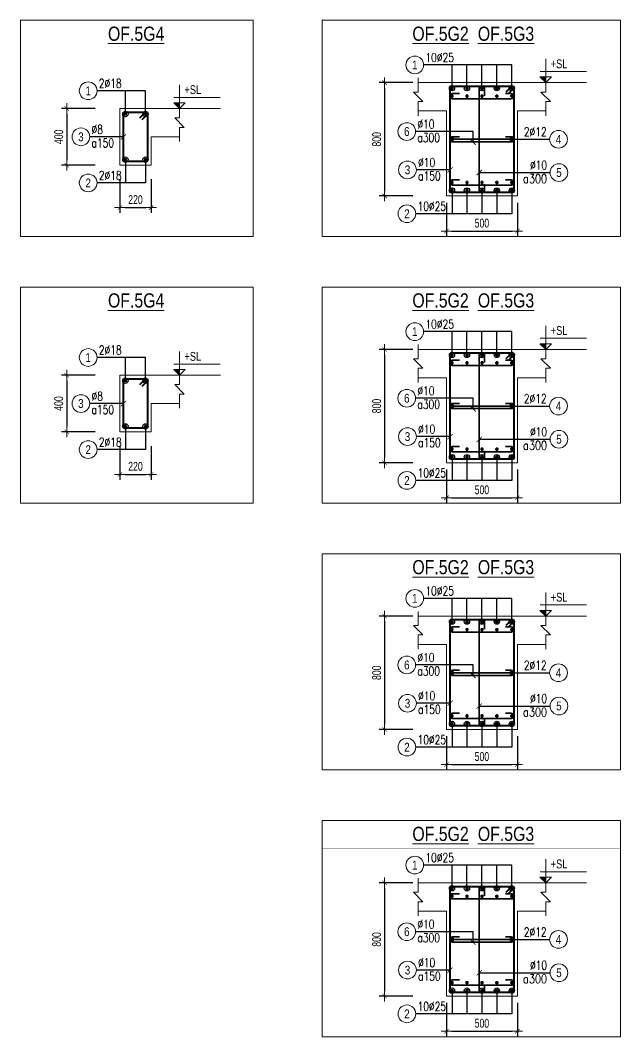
# Model space of a CAD drawing. Header units: millimetres. Extents: x 0 to 256521, y -18667 to 27271.
# Drawn here: x 233974 to 238209, y 6871 to 14045 of the extents above; entities that cross this region are included whole.
import ezdxf
from ezdxf.enums import TextEntityAlignment as Align

# ---------------------------------------------------------------- set-up
doc = ezdxf.new("R2010")
doc.units = ezdxf.units.MM
doc.layers.get('0').update_dxf_attribs({"lineweight": 20})
doc.layers.get('Defpoints').update_dxf_attribs({"color": 151, "lineweight": 9})
for name, color, linetype, lineweight in [('NDC_S_ANNO', 7, 'Continuous', 20), ('NDC_S_CONTINUOUS', 3, 'Continuous', 20), ('NDC_S_DIM', 1, 'Continuous', 15), ('NDC_S_REBAR', 4, 'Continuous', 35), ('NDC_S_STIRRUP', 4, 'Continuous', 40), ('NDC_S_TEXT SYMBOL', 7, 'Continuous', 20), ('NDC_S_THIN LINE', 8, 'Continuous', 9), ('NDC_S_VN TEXT', 7, 'Continuous', 20), ('NDC_Table', 3, 'Continuous', 20)]:
    doc.layers.add(name, color=color, linetype=linetype, lineweight=lineweight)
doc.styles.add('ARIAL', font='arial.ttf', dxfattribs={"width": 0.8})
doc.styles.add('NDC_ANNO', font='', dxfattribs={"width": 0.8})
doc.styles.add('NDC_DIM', font='', dxfattribs={"width": 0.75})
doc.styles.add('NDC_EN TXT', font='romans.shx', dxfattribs={"width": 0.8})
doc.styles.get('NDC_ANNO').set_extended_font_data('Dotum')
doc.styles.get('NDC_DIM').set_extended_font_data('Dotum')
doc.dimstyles.new('NDC_dim_25', dxfattribs={"dimscale": 25, "dimtxt": 2.5, "dimasz": 1.5, "dimexe": 1.5, "dimexo": 2.5, "dimgap": 1, "dimtad": 1, "dimdec": 0, "dimzin": 0, "dimdsep": 46, "dimtxsty": 'NDC_DIM', "dimblk": 'DIMMARK', "dimcen": 0.09, "dimdle": 1.2, "dimclrd": 1, "dimclre": 1, "dimclrt": 3, "dimadec": 0, "dimazin": 0, "dimtfac": 1, "dimtdec": 0, "dimtix": 1, "dimtofl": 0, "dimtmove": 0, "dimatfit": 3, "dimfxl": 8, "dimfxlon": 1, "dimtolj": 1, "dimtzin": 0, "dimarcsym": 0})

# ---------------------------------------------------------------- blocks, each defined once
blk = doc.blocks.new('kata_block_TD')
at = {"color": 6, "linetype": 'ByBlock', "lineweight": -2, "style": 'ARIAL', "width": 0.8}
blk.add_attdef('SECTDET2', text='', height=5, dxfattribs=at).set_placement((0, 7.97), align=Align.CENTER)
at = {"color": 0, "linetype": 'ByBlock', "lineweight": -2, "style": 'ARIAL', "width": 0.8}
blk.add_attdef('SECTDET1', text='', height=5, dxfattribs=at).set_placement((0, 1.47), align=Align.CENTER)
at = {"color": 3, "lineweight": 25, "style": 'ARIAL', "width": 0.8}
blk.add_attdef('SSCALE', text='', height=2.5, dxfattribs=at).set_placement((0, -4), align=Align.CENTER)
blk = doc.blocks.new('kata_block_CT')
at = {"layer": 'NDC_S_ANNO'}
blk.add_hatch(color=3, dxfattribs=at).paths.add_polyline_path([(0, 1.6), (-1.61, 1.6), (0, 0)])
at = {"layer": 'NDC_S_ANNO', "ltscale": 50}
h = blk.add_hatch(dxfattribs=at)
h.set_pattern_fill('ANSI31', color=256, scale=1.406, style=0)
h.paths.add_polyline_path([(0, 1.6), (0, 0), (1.61, 1.6)])
for p, q in [((-1.59, 3.14), (11.47, 3.14)), ((11.56, 0), (-1.64, 0))]:
    blk.add_line(p, q, dxfattribs=at)
for points in [[(0, 6.69), (0, 0)], [(0, 0), (-1.61, 1.6), (0, 1.6)], [(0, 0), (1.61, 1.6), (0, 1.6)]]:
    blk.add_lwpolyline(points, dxfattribs=at)
at = {"layer": 'NDC_S_ANNO', "color": 8, "ltscale": 50}
blk.add_lwpolyline([(0, 0), (-1.61, 1.6), (0, 1.6)], dxfattribs=at)
at = {"layer": 'NDC_S_TEXT SYMBOL', "color": 3, "style": 'NDC_ANNO', "width": 0.8}
blk.add_attdef('CT', (1.41, 4.07), '', height=2.5, dxfattribs=at)
blk = doc.blocks.new('DIMMARK')
at = {"layer": 'NDC_S_DIM', "color": 1}
blk.add_line((-1.5, 0), (1, 0), dxfattribs=at)
at = {"layer": 'NDC_S_DIM', "color": 2, "const_width": 0.1}
blk.add_lwpolyline([(-0.42, -0.42), (0.42, 0.42)], dxfattribs=at)
blk = doc.blocks.new('*D304')
at = {"layer": 'Defpoints', "color": 0, "transparency": 16777216}
for p in [(234676.1, 13022.8), (234896.1, 13022.8), (234896.1, 12722.8)]:
    blk.add_point(p, dxfattribs=at)
at = {"layer": 'NDC_S_DIM', "color": 1, "lineweight": -2, "transparency": 16777216}
for p, q in [((234676.1, 12922.8), (234676.1, 12685.3)), ((234896.1, 12922.8), (234896.1, 12685.3)), ((234713.6, 12722.8), (234858.6, 12722.8))]:
    blk.add_line(p, q, dxfattribs=at)
at = {"layer": 'NDC_S_DIM', "color": 1, "lineweight": -2, "transparency": 16777216, "xscale": 37.5, "yscale": 37.5, "zscale": 37.5, "rotation": 180}
blk.add_blockref('DIMMARK', (234676.1, 12722.8), dxfattribs=at)
at = {"layer": 'NDC_S_DIM', "color": 1, "lineweight": -2, "transparency": 16777216, "xscale": 37.5, "yscale": 37.5, "zscale": 37.5}
blk.add_blockref('DIMMARK', (234896.1, 12722.8), dxfattribs=at)
at = {"layer": 'NDC_S_DIM', "color": 3, "transparency": 16777216, "insert": (234786.1, 12779.1), "char_height": 62.5, "attachment_point": 5, "style": 'NDC_DIM'}
blk.add_mtext('\\A1;220', dxfattribs=at)
blk = doc.blocks.new('*D305')
at = {"layer": 'Defpoints', "color": 0, "transparency": 16777216}
for p in [(234676.1, 13422.8), (234301.1, 13022.8), (234676.1, 13022.8)]:
    blk.add_point(p, dxfattribs=at)
at = {"layer": 'NDC_S_DIM', "color": 1, "lineweight": -2, "transparency": 16777216}
for p, q in [((234501.1, 13422.8), (234263.6, 13422.8)), ((234301.1, 13385.3), (234301.1, 13060.3)), ((234501.1, 13022.8), (234263.6, 13022.8))]:
    blk.add_line(p, q, dxfattribs=at)
at = {"layer": 'NDC_S_DIM', "color": 1, "lineweight": -2, "transparency": 16777216, "xscale": 37.5, "yscale": 37.5, "zscale": 37.5}
for p, rotation in [((234301.1, 13422.8), 90), ((234301.1, 13022.8), 270)]:
    blk.add_blockref('DIMMARK', p, dxfattribs=dict(at, rotation=rotation))
at = {"layer": 'NDC_S_DIM', "color": 3, "transparency": 16777216, "insert": (234244.8, 13222.8), "char_height": 62.5, "attachment_point": 5, "rotation": 90, "style": 'NDC_DIM'}
blk.add_mtext('\\A1;400', dxfattribs=at)
blk = doc.blocks.new('kata_block_THEP')
at = {"layer": 'NDC_S_REBAR', "color": 0}
for p, q in [((-0.5, 0), (0.5, 0)), ((-0.35, 0.35), (0.35, -0.35)), ((0.35, 0.35), (-0.35, -0.35)), ((0, 0.5), (0, -0.5))]:
    blk.add_line(p, q, dxfattribs=at)
at = {"layer": 'NDC_S_REBAR', "color": 0, "const_width": 0.0833}
blk.add_lwpolyline([(-0.5, 0, 1), (0.5, 0, 1), (-0.5, 0, 1)], format="xyb", dxfattribs=at)
blk = doc.blocks.new('*U212')
blk.add_circle((-2.5, 0), 2.5)
at = {"layer": 'NDC_S_VN TEXT', "color": 3, "style": 'NDC_EN TXT', "width": 0.75}
blk.add_attdef('DK1', (0.5, 0.85), '', height=2.5, dxfattribs=at)
at = {"layer": 'NDC_S_VN TEXT', "color": 7, "style": 'ARIAL', "width": 0.8}
blk.add_attdef('SH2', text='', height=2.5, dxfattribs=at).set_placement((-2.5, 0), align=Align.MIDDLE)
blk = doc.blocks.new('*U213')
blk.add_circle((-2.5, 0), 2.5)
at = {"layer": 'NDC_S_VN TEXT', "color": 3, "style": 'NDC_EN TXT', "width": 0.75}
for tag, p in [('DK1', (0.5, 0.85)), ('KC1', (0.5, -2.97))]:
    blk.add_attdef(tag, p, '', height=2.5, dxfattribs=at)
at = {"layer": 'NDC_S_VN TEXT', "color": 7, "style": 'ARIAL', "width": 0.8}
blk.add_attdef('SH2', text='', height=2.5, dxfattribs=at).set_placement((-2.5, 0), align=Align.MIDDLE)
blk = doc.blocks.new('*D308')
at = {"layer": 'Defpoints', "color": 0, "transparency": 16777216}
for p in [(236980.3, 12857), (237480.3, 12857), (237480.3, 12557)]:
    blk.add_point(p, dxfattribs=at)
at = {"layer": 'NDC_S_DIM', "color": 1, "lineweight": -2, "transparency": 16777216}
for p, q in [((236980.3, 12757), (236980.3, 12519.5)), ((237480.3, 12757), (237480.3, 12519.5)), ((237017.8, 12557), (237442.8, 12557))]:
    blk.add_line(p, q, dxfattribs=at)
at = {"layer": 'NDC_S_DIM', "color": 1, "lineweight": -2, "transparency": 16777216, "xscale": 37.5, "yscale": 37.5, "zscale": 37.5, "rotation": 180}
blk.add_blockref('DIMMARK', (236980.3, 12557), dxfattribs=at)
at = {"layer": 'NDC_S_DIM', "color": 1, "lineweight": -2, "transparency": 16777216, "xscale": 37.5, "yscale": 37.5, "zscale": 37.5}
blk.add_blockref('DIMMARK', (237480.3, 12557), dxfattribs=at)
at = {"layer": 'NDC_S_DIM', "color": 3, "transparency": 16777216, "insert": (237230.3, 12613.3), "char_height": 62.5, "attachment_point": 5, "style": 'NDC_DIM'}
blk.add_mtext('\\A1;500', dxfattribs=at)
blk = doc.blocks.new('*D309')
at = {"layer": 'Defpoints', "color": 0, "transparency": 16777216}
for p in [(237050, 13605.2), (236544, 12805.2), (237050, 12805.2)]:
    blk.add_point(p, dxfattribs=at)
at = {"layer": 'NDC_S_DIM', "color": 1, "lineweight": -2, "transparency": 16777216}
for p, q in [((236744, 13605.2), (236506.5, 13605.2)), ((236544, 13567.7), (236544, 12842.7)), ((236744, 12805.2), (236506.5, 12805.2))]:
    blk.add_line(p, q, dxfattribs=at)
at = {"layer": 'NDC_S_DIM', "color": 1, "lineweight": -2, "transparency": 16777216, "xscale": 37.5, "yscale": 37.5, "zscale": 37.5}
for p, rotation in [((236544, 13605.2), 90), ((236544, 12805.2), 270)]:
    blk.add_blockref('DIMMARK', p, dxfattribs=dict(at, rotation=rotation))
at = {"layer": 'NDC_S_DIM', "color": 3, "transparency": 16777216, "insert": (236487.7, 13205.2), "char_height": 62.5, "attachment_point": 5, "rotation": 90, "style": 'NDC_DIM'}
blk.add_mtext('\\A1;800', dxfattribs=at)
blk = doc.blocks.new('*U209')
blk.add_circle((2.5, 0), 2.5)
at = {"layer": 'NDC_S_VN TEXT', "color": 3, "style": 'NDC_EN TXT', "width": 0.75}
blk.add_attdef('DK2', text='', height=2.5, dxfattribs=at).set_placement((-0.85, 0.85), align=Align.RIGHT)
at = {"layer": 'NDC_S_VN TEXT', "color": 7, "style": 'ARIAL', "width": 0.8}
blk.add_attdef('SH3', text='', height=2.5, dxfattribs=at).set_placement((2.5, 0), align=Align.MIDDLE)
blk = doc.blocks.new('*U307')
blk.add_circle((2.5, 0), 2.5)
at = {"layer": 'NDC_S_VN TEXT', "color": 3, "style": 'NDC_EN TXT'}
for tag, width, p in [('DK2', 0.75, (-0.85, 0.85)), ('KC2', 0.8, (-0.85, -2.97))]:
    blk.add_attdef(tag, text='', height=2.5, dxfattribs=dict(at, width=width)).set_placement(p, align=Align.RIGHT)
at = {"layer": 'NDC_S_VN TEXT', "color": 7, "style": 'ARIAL', "width": 0.8}
blk.add_attdef('SH3', text='', height=2.5, dxfattribs=at).set_placement((2.5, 0), align=Align.MIDDLE)
blk = doc.blocks.new('*D310')
at = {"layer": 'Defpoints', "color": 0, "transparency": 16777216}
for p in [(234676.1, 11140), (234896.1, 11140), (234896.1, 10840)]:
    blk.add_point(p, dxfattribs=at)
at = {"layer": 'NDC_S_DIM', "color": 1, "lineweight": -2, "transparency": 16777216}
for p, q in [((234676.1, 11040), (234676.1, 10802.5)), ((234896.1, 11040), (234896.1, 10802.5)), ((234713.6, 10840), (234858.6, 10840))]:
    blk.add_line(p, q, dxfattribs=at)
at = {"layer": 'NDC_S_DIM', "color": 1, "lineweight": -2, "transparency": 16777216, "xscale": 37.5, "yscale": 37.5, "zscale": 37.5, "rotation": 180}
blk.add_blockref('DIMMARK', (234676.1, 10840), dxfattribs=at)
at = {"layer": 'NDC_S_DIM', "color": 1, "lineweight": -2, "transparency": 16777216, "xscale": 37.5, "yscale": 37.5, "zscale": 37.5}
blk.add_blockref('DIMMARK', (234896.1, 10840), dxfattribs=at)
at = {"layer": 'NDC_S_DIM', "color": 3, "transparency": 16777216, "insert": (234786.1, 10896.3), "char_height": 62.5, "attachment_point": 5, "style": 'NDC_DIM'}
blk.add_mtext('\\A1;220', dxfattribs=at)
blk = doc.blocks.new('*D311')
at = {"layer": 'Defpoints', "color": 0, "transparency": 16777216}
for p in [(234676.1, 11540), (234301.1, 11140), (234676.1, 11140)]:
    blk.add_point(p, dxfattribs=at)
at = {"layer": 'NDC_S_DIM', "color": 1, "lineweight": -2, "transparency": 16777216}
for p, q in [((234501.1, 11540), (234263.6, 11540)), ((234301.1, 11502.5), (234301.1, 11177.5)), ((234501.1, 11140), (234263.6, 11140))]:
    blk.add_line(p, q, dxfattribs=at)
at = {"layer": 'NDC_S_DIM', "color": 1, "lineweight": -2, "transparency": 16777216, "xscale": 37.5, "yscale": 37.5, "zscale": 37.5}
for p, rotation in [((234301.1, 11540), 90), ((234301.1, 11140), 270)]:
    blk.add_blockref('DIMMARK', p, dxfattribs=dict(at, rotation=rotation))
at = {"layer": 'NDC_S_DIM', "color": 3, "transparency": 16777216, "insert": (234244.8, 11340), "char_height": 62.5, "attachment_point": 5, "rotation": 90, "style": 'NDC_DIM'}
blk.add_mtext('\\A1;400', dxfattribs=at)
blk = doc.blocks.new('*D312')
at = {"layer": 'Defpoints', "color": 0, "transparency": 16777216}
for p in [(236980.3, 10974.2), (237480.3, 10974.2), (237480.3, 10674.2)]:
    blk.add_point(p, dxfattribs=at)
at = {"layer": 'NDC_S_DIM', "color": 1, "lineweight": -2, "transparency": 16777216}
for p, q in [((236980.3, 10874.2), (236980.3, 10636.7)), ((237480.3, 10874.2), (237480.3, 10636.7)), ((237017.8, 10674.2), (237442.8, 10674.2))]:
    blk.add_line(p, q, dxfattribs=at)
at = {"layer": 'NDC_S_DIM', "color": 1, "lineweight": -2, "transparency": 16777216, "xscale": 37.5, "yscale": 37.5, "zscale": 37.5, "rotation": 180}
blk.add_blockref('DIMMARK', (236980.3, 10674.2), dxfattribs=at)
at = {"layer": 'NDC_S_DIM', "color": 1, "lineweight": -2, "transparency": 16777216, "xscale": 37.5, "yscale": 37.5, "zscale": 37.5}
blk.add_blockref('DIMMARK', (237480.3, 10674.2), dxfattribs=at)
at = {"layer": 'NDC_S_DIM', "color": 3, "transparency": 16777216, "insert": (237230.3, 10730.5), "char_height": 62.5, "attachment_point": 5, "style": 'NDC_DIM'}
blk.add_mtext('\\A1;500', dxfattribs=at)
blk = doc.blocks.new('*D313')
at = {"layer": 'Defpoints', "color": 0, "transparency": 16777216}
for p in [(237050, 11722.4), (236544, 10922.4), (237050, 10922.4)]:
    blk.add_point(p, dxfattribs=at)
at = {"layer": 'NDC_S_DIM', "color": 1, "lineweight": -2, "transparency": 16777216}
for p, q in [((236744, 11722.4), (236506.5, 11722.4)), ((236544, 11684.9), (236544, 10959.9)), ((236744, 10922.4), (236506.5, 10922.4))]:
    blk.add_line(p, q, dxfattribs=at)
at = {"layer": 'NDC_S_DIM', "color": 1, "lineweight": -2, "transparency": 16777216, "xscale": 37.5, "yscale": 37.5, "zscale": 37.5}
for p, rotation in [((236544, 11722.4), 90), ((236544, 10922.4), 270)]:
    blk.add_blockref('DIMMARK', p, dxfattribs=dict(at, rotation=rotation))
at = {"layer": 'NDC_S_DIM', "color": 3, "transparency": 16777216, "insert": (236487.7, 11322.4), "char_height": 62.5, "attachment_point": 5, "rotation": 90, "style": 'NDC_DIM'}
blk.add_mtext('\\A1;800', dxfattribs=at)
blk = doc.blocks.new('*D314')
at = {"layer": 'Defpoints', "color": 0, "transparency": 16777216}
for p in [(236980.3, 9091.4), (237480.3, 9091.4), (237480.3, 8791.4)]:
    blk.add_point(p, dxfattribs=at)
at = {"layer": 'NDC_S_DIM', "color": 1, "lineweight": -2, "transparency": 16777216}
for p, q in [((236980.3, 8991.4), (236980.3, 8753.9)), ((237480.3, 8991.4), (237480.3, 8753.9)), ((237017.8, 8791.4), (237442.8, 8791.4))]:
    blk.add_line(p, q, dxfattribs=at)
at = {"layer": 'NDC_S_DIM', "color": 1, "lineweight": -2, "transparency": 16777216, "xscale": 37.5, "yscale": 37.5, "zscale": 37.5, "rotation": 180}
blk.add_blockref('DIMMARK', (236980.3, 8791.4), dxfattribs=at)
at = {"layer": 'NDC_S_DIM', "color": 1, "lineweight": -2, "transparency": 16777216, "xscale": 37.5, "yscale": 37.5, "zscale": 37.5}
blk.add_blockref('DIMMARK', (237480.3, 8791.4), dxfattribs=at)
at = {"layer": 'NDC_S_DIM', "color": 3, "transparency": 16777216, "insert": (237230.3, 8847.7), "char_height": 62.5, "attachment_point": 5, "style": 'NDC_DIM'}
blk.add_mtext('\\A1;500', dxfattribs=at)
blk = doc.blocks.new('*D315')
at = {"layer": 'Defpoints', "color": 0, "transparency": 16777216}
for p in [(237050, 9839.6), (236544, 9039.6), (237050, 9039.6)]:
    blk.add_point(p, dxfattribs=at)
at = {"layer": 'NDC_S_DIM', "color": 1, "lineweight": -2, "transparency": 16777216}
for p, q in [((236744, 9839.6), (236506.5, 9839.6)), ((236544, 9802.1), (236544, 9077.1)), ((236744, 9039.6), (236506.5, 9039.6))]:
    blk.add_line(p, q, dxfattribs=at)
at = {"layer": 'NDC_S_DIM', "color": 1, "lineweight": -2, "transparency": 16777216, "xscale": 37.5, "yscale": 37.5, "zscale": 37.5}
for p, rotation in [((236544, 9839.6), 90), ((236544, 9039.6), 270)]:
    blk.add_blockref('DIMMARK', p, dxfattribs=dict(at, rotation=rotation))
at = {"layer": 'NDC_S_DIM', "color": 3, "transparency": 16777216, "insert": (236487.7, 9439.6), "char_height": 62.5, "attachment_point": 5, "rotation": 90, "style": 'NDC_DIM'}
blk.add_mtext('\\A1;800', dxfattribs=at)
blk = doc.blocks.new('*D316')
at = {"layer": 'Defpoints', "color": 0, "transparency": 16777216}
for p in [(236980.3, 7208.6), (237480.3, 7208.6), (237480.3, 6908.6)]:
    blk.add_point(p, dxfattribs=at)
at = {"layer": 'NDC_S_DIM', "color": 1, "lineweight": -2, "transparency": 16777216}
for p, q in [((236980.3, 7108.6), (236980.3, 6871.1)), ((237480.3, 7108.6), (237480.3, 6871.1)), ((237017.8, 6908.6), (237442.8, 6908.6))]:
    blk.add_line(p, q, dxfattribs=at)
at = {"layer": 'NDC_S_DIM', "color": 1, "lineweight": -2, "transparency": 16777216, "xscale": 37.5, "yscale": 37.5, "zscale": 37.5, "rotation": 180}
blk.add_blockref('DIMMARK', (236980.3, 6908.6), dxfattribs=at)
at = {"layer": 'NDC_S_DIM', "color": 1, "lineweight": -2, "transparency": 16777216, "xscale": 37.5, "yscale": 37.5, "zscale": 37.5}
blk.add_blockref('DIMMARK', (237480.3, 6908.6), dxfattribs=at)
at = {"layer": 'NDC_S_DIM', "color": 3, "transparency": 16777216, "insert": (237230.3, 6964.9), "char_height": 62.5, "attachment_point": 5, "style": 'NDC_DIM'}
blk.add_mtext('\\A1;500', dxfattribs=at)
blk = doc.blocks.new('*D317')
at = {"layer": 'Defpoints', "color": 0, "transparency": 16777216}
for p in [(237050, 7956.8), (236544, 7156.8), (237050, 7156.8)]:
    blk.add_point(p, dxfattribs=at)
at = {"layer": 'NDC_S_DIM', "color": 1, "lineweight": -2, "transparency": 16777216}
for p, q in [((236744, 7956.8), (236506.5, 7956.8)), ((236544, 7919.3), (236544, 7194.3)), ((236744, 7156.8), (236506.5, 7156.8))]:
    blk.add_line(p, q, dxfattribs=at)
at = {"layer": 'NDC_S_DIM', "color": 1, "lineweight": -2, "transparency": 16777216, "xscale": 37.5, "yscale": 37.5, "zscale": 37.5}
for p, rotation in [((236544, 7956.8), 90), ((236544, 7156.8), 270)]:
    blk.add_blockref('DIMMARK', p, dxfattribs=dict(at, rotation=rotation))
at = {"layer": 'NDC_S_DIM', "color": 3, "transparency": 16777216, "insert": (236487.7, 7556.8), "char_height": 62.5, "attachment_point": 5, "rotation": 90, "style": 'NDC_DIM'}
blk.add_mtext('\\A1;800', dxfattribs=at)

msp = doc.modelspace()

# ---------------------------------------------------------------- linework, layer by layer
at = {"layer": 'NDC_S_CONTINUOUS'}
for points in [[(236780.3, 13605.2), (236980.3, 13605.2), (236980.3, 13605.2), (237480.3, 13605.2), (237480.3, 13605.2), (237680.3, 13605.2)], [(234676.1, 13022.8), (234676.1, 13022.8), (234676.1, 13422.8), (234896.1, 13422.8), (234896.1, 13422.8), (235096.1, 13422.8)], [(236780.3, 13405.2), (236980.3, 13405.2), (236980.3, 12805.2), (237480.3, 12805.2), (237480.3, 13405.2), (237680.3, 13405.2)], [(234676.1, 13022.8), (234676.1, 13022.8), (234676.1, 13022.8), (234896.1, 13022.8), (234896.1, 13222.8), (235096.1, 13222.8)], [(236780.3, 11722.4), (236980.3, 11722.4), (236980.3, 11722.4), (237480.3, 11722.4), (237480.3, 11722.4), (237680.3, 11722.4)], [(234676.1, 11140), (234676.1, 11140), (234676.1, 11540), (234896.1, 11540), (234896.1, 11540), (235096.1, 11540)], [(236780.3, 11522.4), (236980.3, 11522.4), (236980.3, 10922.4), (237480.3, 10922.4), (237480.3, 11522.4), (237680.3, 11522.4)], [(234676.1, 11140), (234676.1, 11140), (234676.1, 11140), (234896.1, 11140), (234896.1, 11340), (235096.1, 11340)], [(236780.3, 9839.6), (236980.3, 9839.6), (236980.3, 9839.6), (237480.3, 9839.6), (237480.3, 9839.6), (237680.3, 9839.6)], [(236780.3, 9639.6), (236980.3, 9639.6), (236980.3, 9039.6), (237480.3, 9039.6), (237480.3, 9639.6), (237680.3, 9639.6)], [(236780.3, 7956.8), (236980.3, 7956.8), (236980.3, 7956.8), (237480.3, 7956.8), (237480.3, 7956.8), (237680.3, 7956.8)], [(236780.3, 7756.8), (236980.3, 7756.8), (236980.3, 7156.8), (237480.3, 7156.8), (237480.3, 7756.8), (237680.3, 7756.8)]]:
    msp.add_lwpolyline(points, dxfattribs=at)
at = {"layer": 'NDC_S_REBAR'}
for points in [[(237248.7, 13512.9), (237248.7, 13561.8, 1), (237211.8, 13561.8), (237211.8, 12848.6, 1), (237248.7, 12848.6), (237248.7, 12887.9, -0.414214)], [(237072.6, 13528.6), (237023.7, 13528.6, 1), (237023.7, 13491.7), (237436.8, 13491.7, 1), (237436.8, 13528.6), (237397.6, 13528.6, -0.414214)], [(237072.6, 13223.6), (237023.7, 13223.6, 1), (237023.7, 13186.8), (237436.8, 13186.8, 1), (237436.8, 13223.6), (237397.6, 13223.6, -0.414214)], [(237072.6, 12919.1), (237023.7, 12919.1, 1), (237023.7, 12882.3), (237436.8, 12882.3, 1), (237436.8, 12919.1), (237397.6, 12919.1, -0.414214)], [(237248.7, 11630), (237248.7, 11679, 1), (237211.8, 11679), (237211.8, 10965.8, 1), (237248.7, 10965.8), (237248.7, 11005.1, -0.414214)], [(237072.6, 11645.8), (237023.7, 11645.8, 1), (237023.7, 11608.9), (237436.8, 11608.9, 1), (237436.8, 11645.8), (237397.6, 11645.8, -0.414214)], [(237072.6, 11340.8), (237023.7, 11340.8, 1), (237023.7, 11304), (237436.8, 11304, 1), (237436.8, 11340.8), (237397.6, 11340.8, -0.414214)], [(237072.6, 11036.3), (237023.7, 11036.3, 1), (237023.7, 10999.5), (237436.8, 10999.5, 1), (237436.8, 11036.3), (237397.6, 11036.3, -0.414214)], [(237072.6, 9762.9), (237023.7, 9762.9, 1), (237023.7, 9726.1), (237436.8, 9726.1, 1), (237436.8, 9762.9), (237397.6, 9762.9, -0.414214)], [(237248.7, 9747.2), (237248.7, 9796.1, 1), (237211.8, 9796.1), (237211.8, 9083, 1), (237248.7, 9083), (237248.7, 9122.3, -0.414214)], [(237072.6, 9458), (237023.7, 9458, 1), (237023.7, 9421.1), (237436.8, 9421.1, 1), (237436.8, 9458), (237397.6, 9458, -0.414214)], [(237072.6, 9153.5), (237023.7, 9153.5, 1), (237023.7, 9116.6), (237436.8, 9116.6, 1), (237436.8, 9153.5), (237397.6, 9153.5, -0.414214)], [(237248.7, 7864.4), (237248.7, 7913.3, 1), (237211.8, 7913.3), (237211.8, 7200.2, 1), (237248.7, 7200.2), (237248.7, 7239.4, -0.414214)], [(237072.6, 7880.1), (237023.7, 7880.1, 1), (237023.7, 7843.3), (237436.8, 7843.3, 1), (237436.8, 7880.1), (237397.6, 7880.1, -0.414214)], [(237072.6, 7575.2), (237023.7, 7575.2, 1), (237023.7, 7538.3), (237436.8, 7538.3, 1), (237436.8, 7575.2), (237397.6, 7575.2, -0.414214)], [(237072.6, 7270.7), (237023.7, 7270.7, 1), (237023.7, 7233.8), (237436.8, 7233.8, 1), (237436.8, 7270.7), (237397.6, 7270.7, -0.414214)]]:
    msp.add_lwpolyline(points, format="xyb", dxfattribs=at)
at = {"layer": 'NDC_S_STIRRUP'}
for points in [[(237401.3, 13540.2), (237441.3, 13580.2, -0.414214), (237455.3, 13566.2), (237455.3, 12844.2, -0.414214), (237441.3, 12830.2), (237019.3, 12830.2, -0.414214), (237005.3, 12844.2), (237005.3, 13566.2, -0.414214), (237019.3, 13580.2), (237441.3, 13580.2, -0.414214), (237455.3, 13566.2), (237415.3, 13526.2)], [(234817.1, 13357.8), (234857.1, 13397.8, -0.414214), (234871.1, 13383.8), (234871.1, 13061.8, -0.414214), (234857.1, 13047.8), (234715.1, 13047.8, -0.414214), (234701.1, 13061.8), (234701.1, 13383.8, -0.414214), (234715.1, 13397.8), (234857.1, 13397.8, -0.414214), (234871.1, 13383.8), (234831.1, 13343.8)], [(237401.3, 11657.4), (237441.3, 11697.4, -0.414214), (237455.3, 11683.4), (237455.3, 10961.4, -0.414214), (237441.3, 10947.4), (237019.3, 10947.4, -0.414214), (237005.3, 10961.4), (237005.3, 11683.4, -0.414214), (237019.3, 11697.4), (237441.3, 11697.4, -0.414214), (237455.3, 11683.4), (237415.3, 11643.4)], [(234817.1, 11475), (234857.1, 11515, -0.414214), (234871.1, 11501), (234871.1, 11179, -0.414214), (234857.1, 11165), (234715.1, 11165, -0.414214), (234701.1, 11179), (234701.1, 11501, -0.414214), (234715.1, 11515), (234857.1, 11515, -0.414214), (234871.1, 11501), (234831.1, 11461)], [(237401.3, 9774.6), (237441.3, 9814.6, -0.414214), (237455.3, 9800.6), (237455.3, 9078.6, -0.414214), (237441.3, 9064.6), (237019.3, 9064.6, -0.414214), (237005.3, 9078.6), (237005.3, 9800.6, -0.414214), (237019.3, 9814.6), (237441.3, 9814.6, -0.414214), (237455.3, 9800.6), (237415.3, 9760.6)], [(237401.3, 7891.8), (237441.3, 7931.8, -0.414214), (237455.3, 7917.8), (237455.3, 7195.8, -0.414214), (237441.3, 7181.8), (237019.3, 7181.8, -0.414214), (237005.3, 7195.8), (237005.3, 7917.8, -0.414214), (237019.3, 7931.8), (237441.3, 7931.8, -0.414214), (237455.3, 7917.8), (237415.3, 7877.8)]]:
    msp.add_lwpolyline(points, format="xyb", dxfattribs=at)
at = {"layer": 'NDC_S_THIN LINE'}
for points in [[(236780.3, 13371.9), (236780.3, 13471.9), (236813.6, 13471.9), (236746.9, 13538.5), (236780.3, 13538.5), (236780.3, 13638.5)], [(237680.3, 13371.9), (237680.3, 13471.9), (237713.6, 13471.9), (237646.9, 13538.5), (237680.3, 13538.5), (237680.3, 13638.5)], [(235096.1, 13189.5), (235096.1, 13289.5), (235129.4, 13289.5), (235062.8, 13356.1), (235096.1, 13356.1), (235096.1, 13456.1)], [(236780.3, 11489.1), (236780.3, 11589.1), (236813.6, 11589.1), (236746.9, 11655.7), (236780.3, 11655.7), (236780.3, 11755.7)], [(237680.3, 11489.1), (237680.3, 11589.1), (237713.6, 11589.1), (237646.9, 11655.7), (237680.3, 11655.7), (237680.3, 11755.7)], [(235096.1, 11306.6), (235096.1, 11406.6), (235129.4, 11406.6), (235062.8, 11473.3), (235096.1, 11473.3), (235096.1, 11573.3)], [(236780.3, 9606.2), (236780.3, 9706.2), (236813.6, 9706.2), (236746.9, 9772.9), (236780.3, 9772.9), (236780.3, 9872.9)], [(237680.3, 9606.2), (237680.3, 9706.2), (237713.6, 9706.2), (237646.9, 9772.9), (237680.3, 9772.9), (237680.3, 9872.9)], [(236780.3, 7723.4), (236780.3, 7823.4), (236813.6, 7823.4), (236746.9, 7890.1), (236780.3, 7890.1), (236780.3, 7990.1)], [(237680.3, 7723.4), (237680.3, 7823.4), (237713.6, 7823.4), (237646.9, 7890.1), (237680.3, 7890.1), (237680.3, 7990.1)]]:
    msp.add_lwpolyline(points, dxfattribs=at)
at = {"layer": 'NDC_Table'}
for points in [[(233974.2, 14045.2), (235616.2, 14045.2), (235616.2, 12519.1), (233974.2, 12519.1)], [(236102.5, 14045.2), (238208.9, 14045.2), (238208.9, 12519.1), (236102.5, 12519.1)], [(233974.2, 12162.4), (235616.2, 12162.4), (235616.2, 10636.2), (233974.2, 10636.2)], [(236102.5, 12162.4), (238208.9, 12162.4), (238208.9, 10636.2), (236102.5, 10636.2)], [(236102.5, 10279.6), (238208.9, 10279.6), (238208.9, 8753.4), (236102.5, 8753.4)], [(236102.5, 8396.7), (238208.9, 8396.7), (238208.9, 6870.6), (236102.5, 6870.6)]]:
    msp.add_lwpolyline(points, close=True, dxfattribs=at)
at = {"layer": 'NDC_Table', "const_width": 0.5}
for points in [[(233974.2, 13845.2), (235616.2, 13845.2)], [(236102.5, 13845.2), (238208.9, 13845.2)], [(233974.2, 11962.4), (235616.2, 11962.4)], [(236102.5, 11962.4), (238208.9, 11962.4)], [(236102.5, 10079.6), (238208.9, 10079.6)], [(236102.5, 8196.7), (238208.9, 8196.7)]]:
    msp.add_lwpolyline(points, dxfattribs=at)

# ---------------------------------------------------------------- block references
at = {"layer": 'NDC_S_REBAR'}
for p, xscale, yscale, zscale in [((237019.3, 13566.2), 22, 22, 22), ((237441.3, 13566.2), 22, 22, 22), ((237019.3, 13510.2), 22, 22, 22), ((237441.3, 13510.2), 22, 22, 22), ((234857.1, 13383.8), 20, 20, 20), ((237019.3, 13205.2), 22, 22, 22), ((237441.3, 13205.2), 22, 22, 22), ((234857.1, 13061.8), 20, 20, 20), ((237019.3, 12900.7), 22, 22, 22), ((237019.3, 12844.2), 22, 22, 22), ((237124.8, 12900.7), 22, 22, 22), ((237124.8, 12844.2), 22, 22, 22), ((237230.3, 12900.7), 22, 22, 22), ((237230.3, 12844.2), 22, 22, 22), ((237335.8, 12900.7), 22, 22, 22), ((237335.8, 12844.2), 22, 22, 22), ((237441.3, 12900.7), 22, 22, 22), ((237441.3, 12844.2), 22, 22, 22), ((237019.3, 11683.4), 22, 22, 22), ((237441.3, 11683.4), 22, 22, 22), ((237019.3, 11627.3), 22, 22, 22), ((237441.3, 11627.3), 22, 22, 22), ((234857.1, 11501), 20, 20, 20), ((237019.3, 11322.4), 22, 22, 22), ((237441.3, 11322.4), 22, 22, 22), ((234857.1, 11179), 20, 20, 20), ((237019.3, 11017.9), 22, 22, 22), ((237124.8, 11017.9), 22, 22, 22), ((237230.3, 11017.9), 22, 22, 22), ((237335.8, 11017.9), 22, 22, 22), ((237441.3, 11017.9), 22, 22, 22), ((237019.3, 10961.4), 22, 22, 22), ((237124.8, 10961.4), 22, 22, 22), ((237230.3, 10961.4), 22, 22, 22), ((237335.8, 10961.4), 22, 22, 22), ((237441.3, 10961.4), 22, 22, 22), ((237019.3, 9800.6), 22, 22, 22), ((237441.3, 9800.6), 22, 22, 22), ((237019.3, 9744.5), 22, 22, 22), ((237441.3, 9744.5), 22, 22, 22), ((237019.3, 9439.6), 22, 22, 22), ((237441.3, 9439.6), 22, 22, 22), ((237019.3, 9135.1), 22, 22, 22), ((237124.8, 9135.1), 22, 22, 22), ((237230.3, 9135.1), 22, 22, 22), ((237335.8, 9135.1), 22, 22, 22), ((237441.3, 9135.1), 22, 22, 22), ((237019.3, 9078.6), 22, 22, 22), ((237124.8, 9078.6), 22, 22, 22), ((237230.3, 9078.6), 22, 22, 22), ((237335.8, 9078.6), 22, 22, 22), ((237441.3, 9078.6), 22, 22, 22), ((237019.3, 7917.8), 22, 22, 22), ((237441.3, 7917.8), 22, 22, 22), ((237019.3, 7861.7), 22, 22, 22), ((237441.3, 7861.7), 22, 22, 22), ((237019.3, 7556.8), 22, 22, 22), ((237441.3, 7556.8), 22, 22, 22), ((237019.3, 7252.3), 22, 22, 22), ((237124.8, 7252.3), 22, 22, 22), ((237230.3, 7252.3), 22, 22, 22), ((237335.8, 7252.3), 22, 22, 22), ((237441.3, 7252.3), 22, 22, 22), ((237019.3, 7195.8), 22, 22, 22), ((237124.8, 7195.8), 22, 22, 22), ((237230.3, 7195.8), 22, 22, 22), ((237335.8, 7195.8), 22, 22, 22), ((237441.3, 7195.8), 22, 22, 22)]:
    msp.add_blockref('kata_block_THEP', p, dxfattribs=dict(at, xscale=xscale, yscale=yscale, zscale=zscale))
at = {"layer": 'NDC_S_REBAR', "xscale": -22, "yscale": 22, "zscale": 22, "rotation": 180}
for p in [(237124.8, 13566.2), (237230.3, 13566.2), (237335.8, 13566.2), (237124.8, 13510.2), (237230.3, 13510.2), (237335.8, 13510.2), (237124.8, 11683.4), (237230.3, 11683.4), (237335.8, 11683.4), (237124.8, 11627.3), (237230.3, 11627.3), (237335.8, 11627.3), (237124.8, 9800.6), (237230.3, 9800.6), (237335.8, 9800.6), (237124.8, 9744.5), (237230.3, 9744.5), (237335.8, 9744.5), (237124.8, 7917.8), (237230.3, 7917.8), (237335.8, 7917.8), (237124.8, 7861.7), (237230.3, 7861.7), (237335.8, 7861.7)]:
    msp.add_blockref('kata_block_THEP', p, dxfattribs=at)
at = {"layer": 'NDC_S_REBAR', "color": 3, "xscale": 20, "yscale": 20, "zscale": 20}
for p in [(234715.1, 13383.8), (234715.1, 13061.8), (234715.1, 11501), (234715.1, 11179)]:
    msp.add_blockref('kata_block_THEP', p, dxfattribs=at)
at = {"layer": 'NDC_S_THIN LINE', "xscale": 25, "yscale": 25, "zscale": 25}
for name, p, values in [('*U212', (236819.3, 13730.2), {'SH2': '1', 'DK1': '10%%c25'}), ('*U212', (234515.1, 13547.8), {'SH2': '1', 'DK1': '2%%c18'}), ('*U213', (234463.6, 13222.8), {'SH2': '3', 'DK1': '%%c8', 'KC1': 'a150'}), ('*U213', (236762.8, 13260.2), {'SH2': '6', 'DK1': '%%c10', 'KC1': 'a300'}), ('*U209', (237708.2, 13205.2), {'SH3': '4', 'DK2': '2%%c12'}), ('*U213', (236767.8, 12989.4), {'SH2': '3', 'DK1': '%%c10', 'KC1': 'a150'}), ('*U307', (237711.3, 12970.3), {'SH3': '5', 'DK2': '%%c10', 'KC2': 'a300'}), ('*U212', (234515.1, 12897.8), {'SH2': '2', 'DK1': '2%%c18'}), ('*U212', (236763.8, 12680.2), {'SH2': '2', 'DK1': '10%%c25'}), ('*U212', (236819.3, 11847.4), {'SH2': '1', 'DK1': '10%%c25'}), ('*U212', (234515.1, 11665), {'SH2': '1', 'DK1': '2%%c18'}), ('*U213', (234463.6, 11340), {'SH2': '3', 'DK1': '%%c8', 'KC1': 'a150'}), ('*U213', (236762.8, 11377.4), {'SH2': '6', 'DK1': '%%c10', 'KC1': 'a300'}), ('*U209', (237708.2, 11322.4), {'SH3': '4', 'DK2': '2%%c12'}), ('*U213', (236767.8, 11106.6), {'SH2': '3', 'DK1': '%%c10', 'KC1': 'a150'}), ('*U307', (237711.3, 11087.5), {'SH3': '5', 'DK2': '%%c10', 'KC2': 'a300'}), ('*U212', (234515.1, 11015), {'SH2': '2', 'DK1': '2%%c18'}), ('*U212', (236763.8, 10797.4), {'SH2': '2', 'DK1': '10%%c25'}), ('*U212', (236819.3, 9964.6), {'SH2': '1', 'DK1': '10%%c25'}), ('*U213', (236762.8, 9494.6), {'SH2': '6', 'DK1': '%%c10', 'KC1': 'a300'}), ('*U209', (237708.2, 9439.6), {'SH3': '4', 'DK2': '2%%c12'}), ('*U213', (236767.8, 9223.8), {'SH2': '3', 'DK1': '%%c10', 'KC1': 'a150'}), ('*U307', (237711.3, 9204.7), {'SH3': '5', 'DK2': '%%c10', 'KC2': 'a300'}), ('*U212', (236763.8, 8914.6), {'SH2': '2', 'DK1': '10%%c25'}), ('*U212', (236819.3, 8081.8), {'SH2': '1', 'DK1': '10%%c25'}), ('*U213', (236762.8, 7611.8), {'SH2': '6', 'DK1': '%%c10', 'KC1': 'a300'}), ('*U209', (237708.2, 7556.8), {'SH3': '4', 'DK2': '2%%c12'}), ('*U213', (236767.8, 7340.9), {'SH2': '3', 'DK1': '%%c10', 'KC1': 'a150'}), ('*U307', (237711.3, 7321.8), {'SH3': '5', 'DK2': '%%c10', 'KC2': 'a300'}), ('*U212', (236763.8, 7031.8), {'SH2': '2', 'DK1': '10%%c25'})]:
    msp.add_blockref(name, p, dxfattribs=at).add_auto_attribs(values)
at = {"layer": 'NDC_S_VN TEXT'}
ref = msp.add_blockref('kata_block_TD', (234790.9, 13871.3), dxfattribs=dict(at, xscale=20, yscale=20, zscale=20))
ref.add_attrib('SECTDET1', '%%uOF.5G4', dxfattribs={"layer": '0', "color": 0, "linetype": 'ByBlock', "lineweight": -2, "height": 100, "style": 'ARIAL', "width": 0.8}).set_placement((234790.9, 13900.7), align=Align.CENTER)
ref = msp.add_blockref('kata_block_TD', (236938.4, 13871.3), dxfattribs=dict(at, xscale=20, yscale=20, zscale=20))
ref.add_attrib('SECTDET1', '%%uOF.5G2', dxfattribs={"layer": '0', "color": 0, "linetype": 'ByBlock', "lineweight": -2, "height": 100, "style": 'ARIAL', "width": 0.8}).set_placement((236938.4, 13900.7), align=Align.CENTER)
ref = msp.add_blockref('kata_block_TD', (237400.2, 13871.3), dxfattribs=dict(at, xscale=20, yscale=20, zscale=20))
ref.add_attrib('SECTDET1', '%%uOF.5G3', dxfattribs={"layer": '0', "color": 0, "linetype": 'ByBlock', "lineweight": -2, "height": 100, "style": 'ARIAL', "width": 0.8}).set_placement((237400.2, 13900.7), align=Align.CENTER)
at = {"layer": 'NDC_S_VN TEXT', "xscale": 25, "yscale": 25, "zscale": 25}
for p in [(237680.3, 13605.2), (235096.1, 13422.8), (237680.3, 11722.4), (235096.1, 11540), (237680.3, 9839.6), (237680.3, 7956.8)]:
    msp.add_blockref('kata_block_CT', p, dxfattribs=at).add_auto_attribs({'CT': '+SL'})
at = {"layer": 'NDC_S_VN TEXT'}
ref = msp.add_blockref('kata_block_TD', (234790.9, 11988.5), dxfattribs=dict(at, xscale=20, yscale=20, zscale=20))
ref.add_attrib('SECTDET1', '%%uOF.5G4', dxfattribs={"layer": '0', "color": 0, "linetype": 'ByBlock', "lineweight": -2, "height": 100, "style": 'ARIAL', "width": 0.8}).set_placement((234790.9, 12017.9), align=Align.CENTER)
ref = msp.add_blockref('kata_block_TD', (236938.4, 11988.5), dxfattribs=dict(at, xscale=20, yscale=20, zscale=20))
ref.add_attrib('SECTDET1', '%%uOF.5G2', dxfattribs={"layer": '0', "color": 0, "linetype": 'ByBlock', "lineweight": -2, "height": 100, "style": 'ARIAL', "width": 0.8}).set_placement((236938.4, 12017.9), align=Align.CENTER)
ref = msp.add_blockref('kata_block_TD', (237400.2, 11988.5), dxfattribs=dict(at, xscale=20, yscale=20, zscale=20))
ref.add_attrib('SECTDET1', '%%uOF.5G3', dxfattribs={"layer": '0', "color": 0, "linetype": 'ByBlock', "lineweight": -2, "height": 100, "style": 'ARIAL', "width": 0.8}).set_placement((237400.2, 12017.9), align=Align.CENTER)
ref = msp.add_blockref('kata_block_TD', (236938.4, 10105.6), dxfattribs=dict(at, xscale=20, yscale=20, zscale=20))
ref.add_attrib('SECTDET1', '%%uOF.5G2', dxfattribs={"layer": '0', "color": 0, "linetype": 'ByBlock', "lineweight": -2, "height": 100, "style": 'ARIAL', "width": 0.8}).set_placement((236938.4, 10135.1), align=Align.CENTER)
ref = msp.add_blockref('kata_block_TD', (237400.2, 10105.6), dxfattribs=dict(at, xscale=20, yscale=20, zscale=20))
ref.add_attrib('SECTDET1', '%%uOF.5G3', dxfattribs={"layer": '0', "color": 0, "linetype": 'ByBlock', "lineweight": -2, "height": 100, "style": 'ARIAL', "width": 0.8}).set_placement((237400.2, 10135.1), align=Align.CENTER)
ref = msp.add_blockref('kata_block_TD', (236938.4, 8222.8), dxfattribs=dict(at, xscale=20, yscale=20, zscale=20))
ref.add_attrib('SECTDET1', '%%uOF.5G2', dxfattribs={"layer": '0', "color": 0, "linetype": 'ByBlock', "lineweight": -2, "height": 100, "style": 'ARIAL', "width": 0.8}).set_placement((236938.4, 8252.2), align=Align.CENTER)
ref = msp.add_blockref('kata_block_TD', (237400.2, 8222.8), dxfattribs=dict(at, xscale=20, yscale=20, zscale=20))
ref.add_attrib('SECTDET1', '%%uOF.5G3', dxfattribs={"layer": '0', "color": 0, "linetype": 'ByBlock', "lineweight": -2, "height": 100, "style": 'ARIAL', "width": 0.8}).set_placement((237400.2, 8252.2), align=Align.CENTER)

# ---------------------------------------------------------------- dimensions: what is measured, and where the dimension line sits
at = {"layer": 'NDC_S_DIM'}
for base, p1, p2, picture, middle in [((236544, 12805.2), (237050, 13605.2), (237050, 12805.2), '*D309', (236487.7, 13205.2)), ((234301.1, 13022.8), (234676.1, 13422.8), (234676.1, 13022.8), '*D305', (234244.8, 13222.8)), ((236544, 10922.4), (237050, 11722.4), (237050, 10922.4), '*D313', (236487.7, 11322.4)), ((234301.1, 11140), (234676.1, 11540), (234676.1, 11140), '*D311', (234244.8, 11340)), ((236544, 9039.6), (237050, 9839.6), (237050, 9039.6), '*D315', (236487.7, 9439.6)), ((236544, 7156.8), (237050, 7956.8), (237050, 7156.8), '*D317', (236487.7, 7556.8))]:
    dim = msp.add_linear_dim(base=base, p1=p1, p2=p2, angle=270, dimstyle='NDC_dim_25', dxfattribs=at)
    dim.commit()
    dim.dimension.update_dxf_attribs({"geometry": picture, "text_midpoint": middle})
for base, p1, p2, picture, middle in [((234896.1, 12722.8), (234676.1, 13022.8), (234896.1, 13022.8), '*D304', (234786.1, 12779.1)), ((237480.3, 12557), (236980.3, 12857), (237480.3, 12857), '*D308', (237230.3, 12613.3)), ((234896.1, 10840), (234676.1, 11140), (234896.1, 11140), '*D310', (234786.1, 10896.3)), ((237480.3, 10674.2), (236980.3, 10974.2), (237480.3, 10974.2), '*D312', (237230.3, 10730.5)), ((237480.3, 8791.4), (236980.3, 9091.4), (237480.3, 9091.4), '*D314', (237230.3, 8847.7)), ((237480.3, 6908.6), (236980.3, 7208.6), (237480.3, 7208.6), '*D316', (237230.3, 6964.9))]:
    dim = msp.add_linear_dim(base=base, p1=p1, p2=p2, dimstyle='NDC_dim_25', dxfattribs=at)
    dim.commit()
    dim.dimension.update_dxf_attribs({"geometry": picture, "text_midpoint": middle})

# ---------------------------------------------------------------- leaders
at = {"layer": 'NDC_S_THIN LINE'}
for points, override in [([(237019.3, 13566.2), (237019.3, 13730.2), (236819.3, 13730.2)], {"dimldrblk": 'DotBlank'}), ([(237124.8, 13566.2), (237124.8, 13730.2), (236819.3, 13730.2)], {"dimldrblk": 'DotBlank'}), ([(237230.3, 13566.2), (237230.3, 13730.2), (236819.3, 13730.2)], {"dimldrblk": 'DotBlank'}), ([(237335.8, 13566.2), (237335.8, 13730.2), (236819.3, 13730.2)], {"dimldrblk": 'DotBlank'}), ([(237441.3, 13566.2), (237441.3, 13730.2), (236819.3, 13730.2)], {"dimldrblk": 'DotBlank'}), ([(234715.1, 13383.8), (234715.1, 13547.8), (234515.1, 13547.8)], {"dimldrblk": 'DotBlank'}), ([(234857.1, 13383.8), (234857.1, 13547.8), (234515.1, 13547.8)], {"dimldrblk": 'DotBlank'}), ([(234701.1, 13222.8), (234463.6, 13222.8)], {"dimldrblk": 'ArchTick'}), ([(237167.6, 13185.2), (237167.6, 13260.2), (236762.8, 13260.2)], {"dimldrblk": 'ArchTick'}), ([(237019.3, 13205.2), (237447.3, 13205.2)], {"dimasz": 1, "dimldrblk": 'DotBlank'}), ([(237441.3, 13205.2), (237019.3, 13205.2)], {"dimasz": 1, "dimldrblk": 'DotBlank'}), ([(237441.3, 13205.2), (237708.2, 13205.2)], {"dimldrblk": 'DotSmall'}), ([(234715.1, 13061.8), (234715.1, 12897.8), (234515.1, 12897.8)], {"dimldrblk": 'DotBlank'}), ([(234857.1, 13061.8), (234857.1, 12897.8), (234515.1, 12897.8)], {"dimldrblk": 'DotBlank'}), ([(237005.3, 12989.4), (236767.8, 12989.4)], {"dimldrblk": 'ArchTick'}), ([(237211.8, 12970.3), (237711.3, 12970.3)], {"dimldrblk": 'ArchTick'}), ([(237019.3, 12844.2), (237019.3, 12680.2), (236763.8, 12680.2)], {"dimldrblk": 'DotBlank'}), ([(237124.8, 12844.2), (237124.8, 12680.2), (236763.8, 12680.2)], {"dimldrblk": 'DotBlank'}), ([(237230.3, 12844.2), (237230.3, 12680.2), (236763.8, 12680.2)], {"dimldrblk": 'DotBlank'}), ([(237335.8, 12844.2), (237335.8, 12680.2), (236763.8, 12680.2)], {"dimldrblk": 'DotBlank'}), ([(237441.3, 12844.2), (237441.3, 12680.2), (236763.8, 12680.2)], {"dimldrblk": 'DotBlank'}), ([(237019.3, 11683.4), (237019.3, 11847.4), (236819.3, 11847.4)], {"dimldrblk": 'DotBlank'}), ([(237124.8, 11683.4), (237124.8, 11847.4), (236819.3, 11847.4)], {"dimldrblk": 'DotBlank'}), ([(237230.3, 11683.4), (237230.3, 11847.4), (236819.3, 11847.4)], {"dimldrblk": 'DotBlank'}), ([(237335.8, 11683.4), (237335.8, 11847.4), (236819.3, 11847.4)], {"dimldrblk": 'DotBlank'}), ([(237441.3, 11683.4), (237441.3, 11847.4), (236819.3, 11847.4)], {"dimldrblk": 'DotBlank'}), ([(234715.1, 11501), (234715.1, 11665), (234515.1, 11665)], {"dimldrblk": 'DotBlank'}), ([(234857.1, 11501), (234857.1, 11665), (234515.1, 11665)], {"dimldrblk": 'DotBlank'}), ([(234701.1, 11340), (234463.6, 11340)], {"dimldrblk": 'ArchTick'}), ([(237167.6, 11302.4), (237167.6, 11377.4), (236762.8, 11377.4)], {"dimldrblk": 'ArchTick'}), ([(237019.3, 11322.4), (237447.3, 11322.4)], {"dimasz": 1, "dimldrblk": 'DotBlank'}), ([(237441.3, 11322.4), (237019.3, 11322.4)], {"dimasz": 1, "dimldrblk": 'DotBlank'}), ([(237441.3, 11322.4), (237708.2, 11322.4)], {"dimldrblk": 'DotSmall'}), ([(234715.1, 11179), (234715.1, 11015), (234515.1, 11015)], {"dimldrblk": 'DotBlank'}), ([(234857.1, 11179), (234857.1, 11015), (234515.1, 11015)], {"dimldrblk": 'DotBlank'}), ([(237005.3, 11106.6), (236767.8, 11106.6)], {"dimldrblk": 'ArchTick'}), ([(237211.8, 11087.5), (237711.3, 11087.5)], {"dimldrblk": 'ArchTick'}), ([(237019.3, 10961.4), (237019.3, 10797.4), (236763.8, 10797.4)], {"dimldrblk": 'DotBlank'}), ([(237124.8, 10961.4), (237124.8, 10797.4), (236763.8, 10797.4)], {"dimldrblk": 'DotBlank'}), ([(237230.3, 10961.4), (237230.3, 10797.4), (236763.8, 10797.4)], {"dimldrblk": 'DotBlank'}), ([(237335.8, 10961.4), (237335.8, 10797.4), (236763.8, 10797.4)], {"dimldrblk": 'DotBlank'}), ([(237441.3, 10961.4), (237441.3, 10797.4), (236763.8, 10797.4)], {"dimldrblk": 'DotBlank'}), ([(237019.3, 9800.6), (237019.3, 9964.6), (236819.3, 9964.6)], {"dimldrblk": 'DotBlank'}), ([(237124.8, 9800.6), (237124.8, 9964.6), (236819.3, 9964.6)], {"dimldrblk": 'DotBlank'}), ([(237230.3, 9800.6), (237230.3, 9964.6), (236819.3, 9964.6)], {"dimldrblk": 'DotBlank'}), ([(237335.8, 9800.6), (237335.8, 9964.6), (236819.3, 9964.6)], {"dimldrblk": 'DotBlank'}), ([(237441.3, 9800.6), (237441.3, 9964.6), (236819.3, 9964.6)], {"dimldrblk": 'DotBlank'}), ([(237167.6, 9419.6), (237167.6, 9494.6), (236762.8, 9494.6)], {"dimldrblk": 'ArchTick'}), ([(237019.3, 9439.6), (237447.3, 9439.6)], {"dimasz": 1, "dimldrblk": 'DotBlank'}), ([(237441.3, 9439.6), (237019.3, 9439.6)], {"dimasz": 1, "dimldrblk": 'DotBlank'}), ([(237441.3, 9439.6), (237708.2, 9439.6)], {"dimldrblk": 'DotSmall'}), ([(237005.3, 9223.8), (236767.8, 9223.8)], {"dimldrblk": 'ArchTick'}), ([(237211.8, 9204.7), (237711.3, 9204.7)], {"dimldrblk": 'ArchTick'}), ([(237019.3, 9078.6), (237019.3, 8914.6), (236763.8, 8914.6)], {"dimldrblk": 'DotBlank'}), ([(237124.8, 9078.6), (237124.8, 8914.6), (236763.8, 8914.6)], {"dimldrblk": 'DotBlank'}), ([(237230.3, 9078.6), (237230.3, 8914.6), (236763.8, 8914.6)], {"dimldrblk": 'DotBlank'}), ([(237335.8, 9078.6), (237335.8, 8914.6), (236763.8, 8914.6)], {"dimldrblk": 'DotBlank'}), ([(237441.3, 9078.6), (237441.3, 8914.6), (236763.8, 8914.6)], {"dimldrblk": 'DotBlank'}), ([(237019.3, 7917.8), (237019.3, 8081.8), (236819.3, 8081.8)], {"dimldrblk": 'DotBlank'}), ([(237124.8, 7917.8), (237124.8, 8081.8), (236819.3, 8081.8)], {"dimldrblk": 'DotBlank'}), ([(237230.3, 7917.8), (237230.3, 8081.8), (236819.3, 8081.8)], {"dimldrblk": 'DotBlank'}), ([(237335.8, 7917.8), (237335.8, 8081.8), (236819.3, 8081.8)], {"dimldrblk": 'DotBlank'}), ([(237441.3, 7917.8), (237441.3, 8081.8), (236819.3, 8081.8)], {"dimldrblk": 'DotBlank'}), ([(237167.6, 7536.8), (237167.6, 7611.8), (236762.8, 7611.8)], {"dimldrblk": 'ArchTick'}), ([(237019.3, 7556.8), (237447.3, 7556.8)], {"dimasz": 1, "dimldrblk": 'DotBlank'}), ([(237441.3, 7556.8), (237019.3, 7556.8)], {"dimasz": 1, "dimldrblk": 'DotBlank'}), ([(237441.3, 7556.8), (237708.2, 7556.8)], {"dimldrblk": 'DotSmall'}), ([(237005.3, 7340.9), (236767.8, 7340.9)], {"dimldrblk": 'ArchTick'}), ([(237211.8, 7321.8), (237711.3, 7321.8)], {"dimldrblk": 'ArchTick'}), ([(237019.3, 7195.8), (237019.3, 7031.8), (236763.8, 7031.8)], {"dimldrblk": 'DotBlank'}), ([(237124.8, 7195.8), (237124.8, 7031.8), (236763.8, 7031.8)], {"dimldrblk": 'DotBlank'}), ([(237230.3, 7195.8), (237230.3, 7031.8), (236763.8, 7031.8)], {"dimldrblk": 'DotBlank'}), ([(237335.8, 7195.8), (237335.8, 7031.8), (236763.8, 7031.8)], {"dimldrblk": 'DotBlank'}), ([(237441.3, 7195.8), (237441.3, 7031.8), (236763.8, 7031.8)], {"dimldrblk": 'DotBlank'})]:
    msp.add_leader(points, dimstyle='NDC_dim_25', override=override, dxfattribs=at)

doc.saveas('drawing.dxf')
